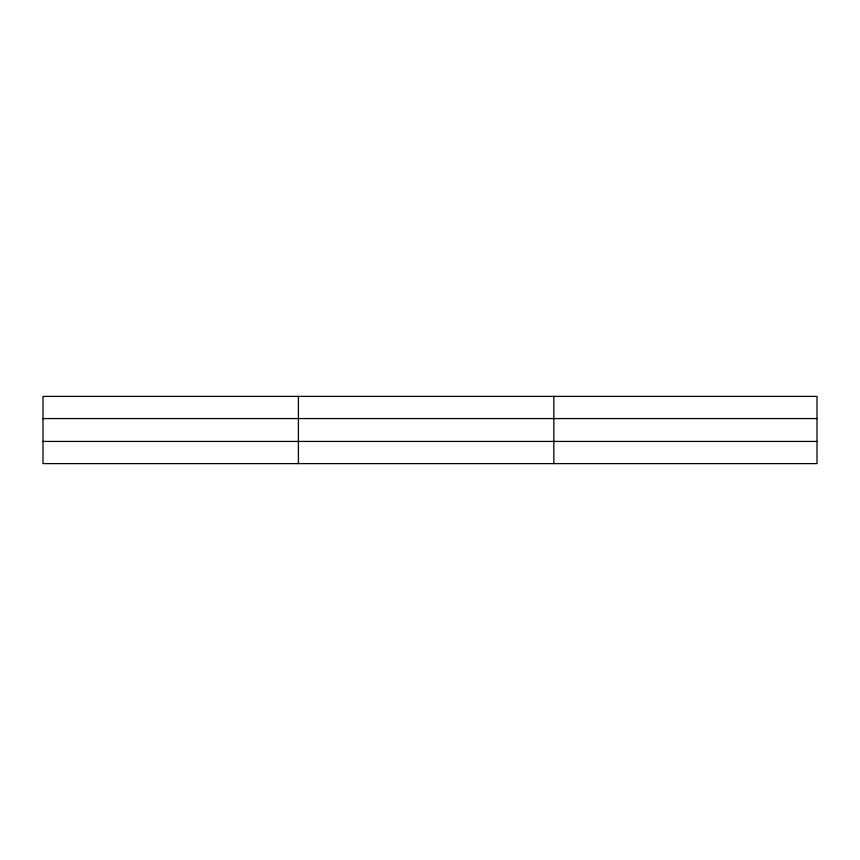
<?xml version="1.0" encoding="UTF-8"?>
<svg xmlns="http://www.w3.org/2000/svg" width="860" height="860" viewBox="0 0 860 860"><rect width="100%" height="100%" fill="white"/><g stroke="black" fill="none" stroke-linecap="round" stroke-linejoin="round"><path stroke-width="1.29" d="M298.42 396.395L298.42 463.604M553.84 396.395L553.84 463.604M817 441.427L817 463.604L43 463.604L43 396.395L817 396.395L817 441.427L43 441.427M43 418.573L817 418.573"/></g></svg>
